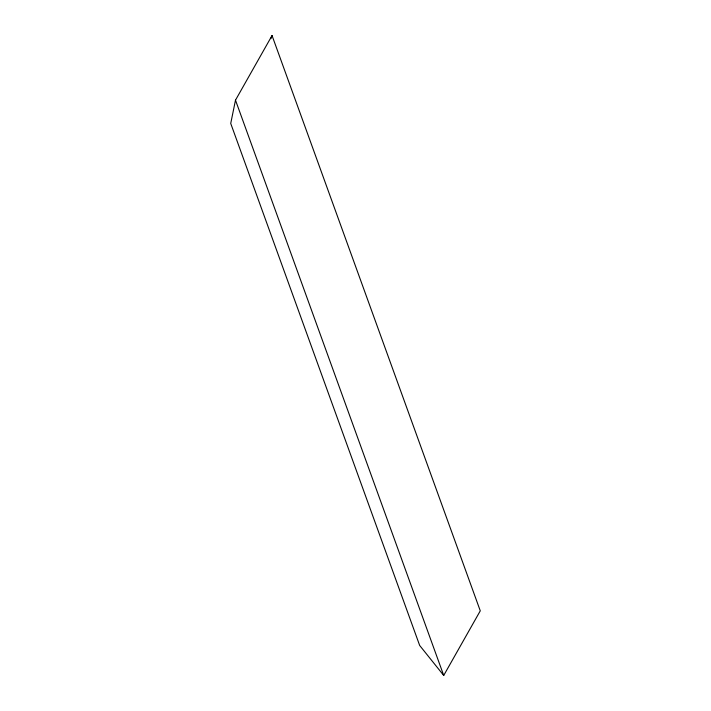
<?xml version="1.0" encoding="UTF-8"?>
<svg xmlns="http://www.w3.org/2000/svg" width="711" height="711" viewBox="0 0 711 711"><rect width="100%" height="100%" fill="white"/><g stroke="black" fill="none" stroke-linecap="round" stroke-linejoin="round"><path stroke-width="1.07" d="M235.492 100.162L230.728 123.447L419.668 645.455L443.717 675.45L480.272 610.838L272.046 35.55L235.492 100.162L443.717 675.45M270.927 38.643L272.046 35.55"/></g></svg>
